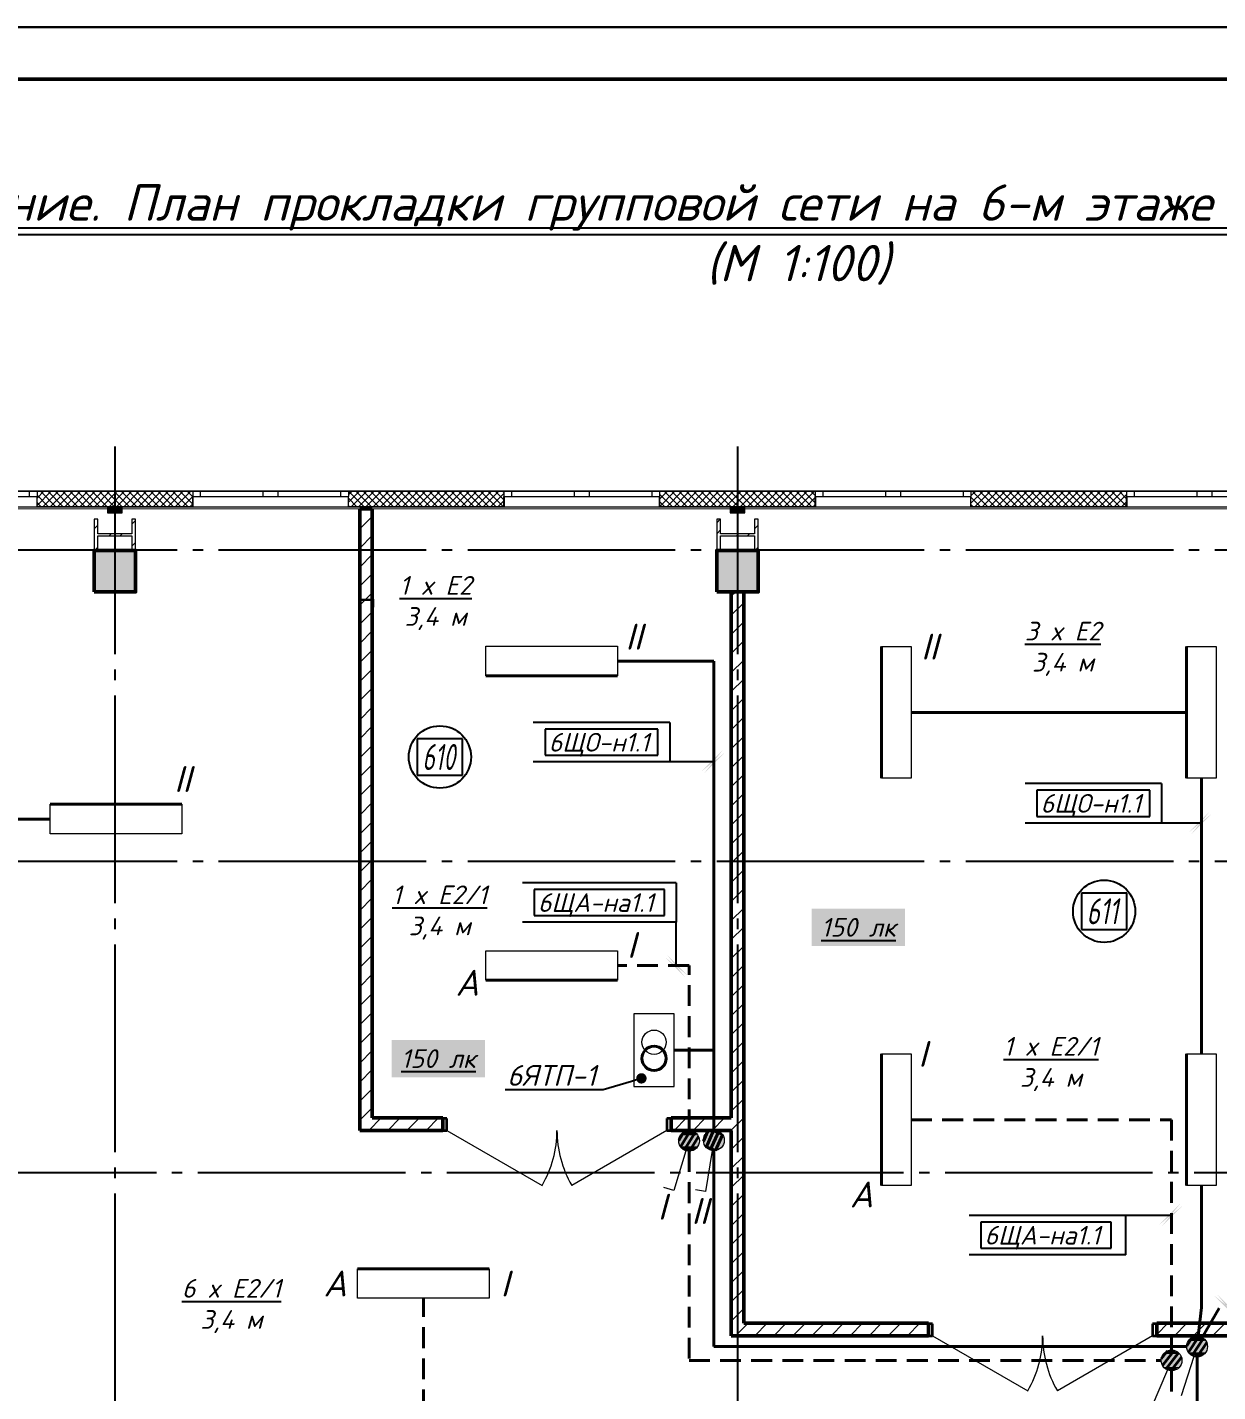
# Model space of a CAD drawing. Header units: millimetres. Extents: x 0 to 1093, y 0 to 420.
# Drawn here: x 269.7 to 384.5, y 288.5 to 420 of the extents above; entities that cross this region are included whole.
import ezdxf
from ezdxf import colors
from ezdxf.entities.mleader import LeaderData, LeaderLine
from ezdxf.math import Vec2, Vec3

# ---------------------------------------------------------------- set-up
doc = ezdxf.new("R2010")
doc.units = ezdxf.units.MM
doc.linetypes.add('JIS_02_2.0', pattern=[3, 2, -1])
doc.linetypes.add('ГОСТ 2.303 5', pattern=[24, 20, -1.5, 1, -1.5])
for name, color, linetype in [('Viewport1ForCustomObjects_0', 7, 'Continuous'), ('Viewport2ForCustomObjects_0', 7, 'Continuous'), ('Номер помещения', 7, 'Continuous'), ('Рамка', 7, 'Continuous'), ('СПКБ-0000-000-АР#006$0$Двери ArchiCAD', 7, 'Continuous'), ('СПКБ-0000-000-АР#006$0$Колонны новые', 7, 'Continuous'), ('СПКБ-0000-000-АР#006$0$Колонны существующие', 7, 'Continuous'), ('СПКБ-0000-000-АР#006$0$Окна ArchiCAD', 7, 'Continuous'), ('СПКБ-0000-000-АР#006$0$Перекрытие новые', 7, 'Continuous'), ('СПКБ-0000-000-АР#006$0$Стены', 7, 'Continuous'), ('СПКБ-0000-000-АР#006$0$Фахверк', 7, 'Continuous'), ('Строительные оси', 7, 'Continuous'), ('ЭО_АВАРИЙНОЕ ОСВЕЩЕНИЕ', 7, 'Continuous'), ('ЭО_РАБОЧЕЕ ОСВЕЩЕНИЕ', 7, 'Continuous'), ('ЭС', 7, 'Continuous')]:
    doc.layers.add(name, color=color, linetype=linetype)
for name, color, linetype, lineweight, true_color in [('СПКБ-0000-000-АР#006$0$Двери ArchiCAD_Ном._пера__23', 7, 'Continuous', 35, 0xff6600), ('СПКБ-0000-000-АР#006$0$Двери ArchiCAD_Ном._пера__3', 7, 'Continuous', 18, 0xff6600), ('СПКБ-0000-000-АР#006$0$Двери ArchiCAD_Ном._пера__58', 7, 'Continuous', 50, 0xdf0000), ('СПКБ-0000-000-АР#006$0$Колонны новые_Ном._пера__108', 7, 'Continuous', 13, 0xfd8379), ('СПКБ-0000-000-АР#006$0$Колонны существующие_Ном._пера__102', 7, 'Continuous', 13, 0xcccccc), ('СПКБ-0000-000-АР#006$0$Окна ArchiCAD_Ном._пера__68', 7, 'Continuous', 20, 0xfd4435), ('СПКБ-0000-000-АР#006$0$Перекрытие новые_Ном._пера__161', 7, 'Continuous', 13, 0xe11606), ('СПКБ-0000-000-АР#006$0$Стены_Ном._пера__58', 7, 'Continuous', 50, 0xdf0000), ('СПКБ-0000-000-АР#006$0$Стены_Ном._пера__68', 7, 'Continuous', 20, 0xfd4435), ('СПКБ-0000-000-АР#006$0$Фахверк_Ном._пера__102', 7, 'Continuous', 13, 0xcccccc)]:
    doc.layers.add(name, color=color, linetype=linetype, lineweight=lineweight, true_color=true_color)
for name, color, linetype, lineweight in [('СПКБ-0000-000-АР#006$0$Колонны новые_Ном._пера__20', 1, 'Continuous', 20), ('СПКБ-0000-000-АР#006$0$Колонны существующие_Ном._пера__141', 7, 'Continuous', 50), ('СПКБ-0000-000-АР#006$0$Линии_Ном._пера__1', 7, 'Continuous', 13), ('СПКБ-0000-000-АР#006$0$Окна ArchiCAD_Ном._пера__6', 5, 'Continuous', 9), ('СПКБ-0000-000-АР#006$0$Стены_Ном._пера__20', 1, 'Continuous', 20), ('СПКБ-0000-000-АР#006$0$Фахверк_Ном._пера__1', 7, 'Continuous', 13)]:
    doc.layers.add(name, color=color, linetype=linetype, lineweight=lineweight)
doc.styles.add('1.8', font='isocpeui.ttf', dxfattribs={"height": 1.8})
doc.styles.add('2.5', font='isocpeui.ttf')
doc.styles.add('3.5', font='isocpeui.ttf', dxfattribs={"height": 3.5})
doc.styles.add('CustomTextStyle51', font='isocpeui.ttf', dxfattribs={"width": 0.987755, "height": 1.8})
doc.styles.add('CustomTextStyle6', font='isocpeui.ttf', dxfattribs={"width": 0.663175, "height": 2.5})
doc.styles.add('CustomTextStyle60', font='isocpeui.ttf', dxfattribs={"width": 0.987755, "height": 1.8})
doc.styles.add('CustomTextStyle61', font='isocpeui.ttf', dxfattribs={"width": 0.987755, "height": 1.8})
doc.styles.add('CustomTextStyle7', font='isocpeui.ttf', dxfattribs={"width": 0.707123, "height": 2.5})
doc.styles.add('CustomTextStyle72', font='isocpeui.ttf', dxfattribs={"width": 0.987755, "height": 1.8})
pattern_1 = [(45, (0, 0), (-35.35534, 35.35534), []), (135, (0, 0), (35.35534, 35.35534), [])]
pattern_2 = [(45, (0, 0), (-91.9239, 91.9239), [])]
pattern_3 = [(45, (0, 0), (-159.099, 159.099), []), (45, (-53.03, 53.03), (-159.099, 159.099), [])]

# ---------------------------------------------------------------- blocks, each defined once
blk = doc.blocks.new('_Dot')
at = {"color": 0, "linetype": 'ByBlock', "lineweight": -2}
blk.add_line((-0.5, 0), (-1, 0), dxfattribs=at)
at = {"color": 0, "linetype": 'ByBlock', "const_width": 0.5}
blk.add_lwpolyline([(-0.25, 0, 1), (0.25, 0, 1)], format="xyb", close=True, dxfattribs=at)
blk = doc.blocks.new('*E373')
at = {"layer": 'Номер помещения', "color": 7, "linetype": 'Continuous', "true_color": 0xffffff}
for p, q in [((-26.06, 230.69), (-30.44, 230.69)), ((-30.44, 230.69), (-30.44, 227.19)), ((-26.06, 227.19), (-26.06, 230.69)), ((-30.44, 227.19), (-26.06, 227.19)), ((-30.44, 227.19), (-30.44, 227.19)), ((37.95, 215.82), (33.57, 215.82)), ((33.57, 215.82), (33.57, 212.32)), ((37.95, 212.32), (37.95, 215.82)), ((33.57, 212.32), (37.95, 212.32)), ((33.57, 212.32), (33.57, 212.32))]:
    blk.add_line(p, q, dxfattribs=at)
at = {"layer": 'Номер помещения', "color": 6, "linetype": 'Continuous'}
for centre in [(-28.25, 228.94), (35.76, 214.07)]:
    blk.add_circle(centre, 3, dxfattribs=at)
at = {"layer": 'Строительные оси', "color": 3, "linetype": 'ГОСТ 2.303 5', "lineweight": 25}
for p, q in [((-59.57, 258.86), (-59.57, -45.14)), ((0.43, 258.86), (0.43, -45.14)), ((186.43, 248.86), (-283.76, 248.86)), ((186.43, 218.86), (-283.76, 218.86)), ((280.43, 188.86), (-283.57, 188.86))]:
    blk.add_line(p, q, dxfattribs=at)
at = {"layer": 'ЭО_АВАРИЙНОЕ ОСВЕЩЕНИЕ', "color": 7, "lineweight": 0}
for p, q in [((-23.81, 210.27), (-11.12, 210.27)), ((-23.81, 207.42), (-23.81, 210.27)), ((-11.12, 210.27), (-11.12, 207.42)), ((14.31, 200.33), (17.16, 200.33)), ((17.16, 200.33), (17.16, 187.64)), ((-4.54, 190.99), (-5.7, 187.17)), ((-5.7, 187.17), (-6.66, 187.46)), ((17.16, 187.64), (14.31, 187.64)), ((-36.18, 176.77), (-36.18, 179.62)), ((-23.49, 179.62), (-23.49, 176.77)), ((-23.49, 176.77), (-36.18, 176.77)), ((41.86, 169.86), (40.29, 166.18))]:
    blk.add_line(p, q, dxfattribs=at)
at = {"layer": 'ЭО_АВАРИЙНОЕ ОСВЕЩЕНИЕ', "color": 1, "linetype": 'JIS_02_2.0', "lineweight": 40}
for p, q in [((-4.24, 208.85), (-11.12, 208.85)), ((-4.24, 192.95), (-4.24, 208.85)), ((17.16, 193.98), (42.26, 193.98)), ((42.26, 193.98), (42.26, 171.78)), ((-4.24, 190.95), (-4.24, 170.78)), ((-29.83, 147.97), (-29.83, 176.77)), ((-4.24, 170.78), (41.26, 170.78)), ((42.26, 169.78), (42.26, 147.97))]:
    blk.add_line(p, q, dxfattribs=at)
at = {"layer": 'ЭО_АВАРИЙНОЕ ОСВЕЩЕНИЕ', "color": 1, "lineweight": 40}
for p, q in [((-11.12, 207.42), (-23.81, 207.42)), ((14.31, 187.64), (14.31, 200.33)), ((-4.72, 192.83), (-5.24, 191.99)), ((-4.09, 192.94), (-5.06, 191.38)), ((-3.65, 192.75), (-4.7, 191.06)), ((-3.33, 192.36), (-4.21, 190.95)), ((-36.18, 179.62), (-23.49, 179.62)), ((41.88, 171.7), (41.27, 170.93)), ((42.51, 171.74), (41.38, 170.3)), ((42.94, 171.51), (41.71, 169.94)), ((43.21, 171.08), (42.18, 169.78))]:
    blk.add_line(p, q, dxfattribs=at)
at = {"layer": 'ЭО_АВАРИЙНОЕ ОСВЕЩЕНИЕ', "color": 7, "lineweight": 0}
for centre in [(-4.24, 191.95), (42.26, 170.78)]:
    blk.add_circle(centre, 1, dxfattribs=at)
at = {"layer": 'ЭО_АВАРИЙНОЕ ОСВЕЩЕНИЕ', "color": 1, "lineweight": 0}
for points in [[(-5.14, 192.18), (-5.22, 191.72), (-3.34, 191.72)], [(-5.09, 192.48), (-5.14, 192.18), (-3.27, 192.18)], [(-5.14, 192.18), (-3.27, 192.18), (-3.34, 191.72)], [(-4.65, 192.8), (-5.09, 192.48), (-3.49, 192.48)], [(-5.09, 192.48), (-3.49, 192.48), (-3.27, 192.18)], [(-4.47, 192.92), (-4.65, 192.8), (-3.71, 192.8)], [(-4.65, 192.8), (-3.71, 192.8), (-3.49, 192.48)], [(-5.22, 191.72), (-5, 191.42), (-3.39, 191.42)], [(-5.22, 191.72), (-3.34, 191.72), (-3.39, 191.42)], [(-5, 191.42), (-4.77, 191.1), (-3.84, 191.1)], [(-5, 191.42), (-3.39, 191.42), (-3.84, 191.1)], [(-4.77, 191.1), (-3.84, 191.1), (-4.02, 190.98)], [(41.47, 171.39), (41.33, 170.9), (43.25, 170.9)], [(41.77, 171.56), (41.47, 171.39), (42.97, 171.39)], [(41.47, 171.39), (42.97, 171.39), (43.25, 170.9)], [(42.14, 171.77), (41.77, 171.56), (42.87, 171.56)], [(41.77, 171.56), (42.87, 171.56), (42.97, 171.39)], [(41.33, 170.9), (41.26, 170.66), (43.18, 170.66)], [(41.26, 170.66), (41.54, 170.16), (43.04, 170.16)], [(41.26, 170.66), (43.18, 170.66), (43.04, 170.16)], [(41.33, 170.9), (43.25, 170.9), (43.18, 170.66)], [(41.54, 170.16), (41.64, 169.99), (42.74, 169.99)], [(41.54, 170.16), (43.04, 170.16), (42.74, 169.99)], [(41.64, 169.99), (42.74, 169.99), (42.38, 169.78)]]:
    blk.add_solid(points, dxfattribs=at)
at = {"layer": 'ЭО_РАБОЧЕЕ ОСВЕЩЕНИЕ', "color": 7, "lineweight": 0}
for p, q in [((-23.81, 239.61), (-11.12, 239.61)), ((-23.81, 236.76), (-23.81, 239.61)), ((-11.12, 239.61), (-11.12, 236.76)), ((14.31, 239.58), (17.16, 239.58)), ((17.16, 239.58), (17.16, 226.89)), ((43.71, 239.58), (46.56, 239.58)), ((46.56, 239.58), (46.56, 226.89)), ((17.16, 226.89), (14.31, 226.89)), ((46.56, 226.89), (43.71, 226.89)), ((-65.8, 221.53), (-65.8, 224.38)), ((-53.11, 224.38), (-53.11, 221.53)), ((-53.11, 221.53), (-65.8, 221.53)), ((-5.67, 204.17), (-9.56, 204.17)), ((-9.56, 204.17), (-9.56, 197.17)), ((-5.67, 197.17), (-5.67, 204.17)), ((43.71, 200.33), (46.56, 200.33)), ((46.56, 200.33), (46.56, 187.64)), ((-9.56, 197.17), (-5.67, 197.17)), ((-2.01, 191), (-2.64, 187.05)), ((-2.64, 187.05), (-3.63, 187.21)), ((46.56, 187.64), (43.71, 187.64)), ((44.41, 171.17), (43.17, 167.36))]:
    blk.add_line(p, q, dxfattribs=at)
at = {"layer": 'ЭО_РАБОЧЕЕ ОСВЕЩЕНИЕ', "color": 5, "lineweight": 40}
for p, q in [((14.31, 226.89), (14.31, 239.58)), ((43.71, 226.89), (43.71, 239.58)), ((-1.85, 238.19), (-11.12, 238.19)), ((-1.85, 200.67), (-1.85, 238.19)), ((-11.12, 236.76), (-23.81, 236.76)), ((43.71, 233.23), (17.16, 233.23)), ((45.13, 200.33), (45.13, 226.89)), ((-65.8, 224.38), (-53.11, 224.38)), ((-65.8, 222.95), (-100.14, 222.95)), ((-5.67, 200.67), (-1.85, 200.67)), ((-1.85, 192.99), (-1.85, 200.67)), ((43.71, 187.64), (43.71, 200.33)), ((-2.45, 192.8), (-2.85, 191.9)), ((-1.84, 192.99), (-2.59, 191.31)), ((-1.37, 192.87), (-2.19, 191.05)), ((-1.01, 192.52), (-1.68, 191.01)), ((-1.85, 190.99), (-1.85, 172.12)), ((45.13, 175.88), (45.13, 187.64)), ((44.83, 173.11), (45.13, 175.88)), ((46.85, 175.81), (45.22, 172.98)), ((44.26, 173.01), (43.73, 172.18)), ((44.9, 173.1), (43.89, 171.56)), ((45.34, 172.91), (44.25, 171.24)), ((45.65, 172.51), (44.74, 171.12)), ((-1.85, 172.12), (43.72, 172.12)), ((44.72, 171.12), (44.72, 151.81))]:
    blk.add_line(p, q, dxfattribs=at)
at = {"layer": 'ЭО_РАБОЧЕЕ ОСВЕЩЕНИЕ', "color": 7, "lineweight": 0}
for centre, radius in [((-7.61, 201.45), 1.17), ((-1.85, 191.99), 1), ((44.72, 172.12), 1)]:
    blk.add_circle(centre, radius, dxfattribs=at)
at = {"layer": 'ЭО_РАБОЧЕЕ ОСВЕЩЕНИЕ', "color": 5, "lineweight": 40}
blk.add_circle((-7.61, 199.89), 1.17, dxfattribs=at)
at = {"layer": 'ЭО_РАБОЧЕЕ ОСВЕЩЕНИЕ', "color": 5, "lineweight": 0}
for points in [[(-2.77, 192.35), (-2.79, 191.63), (-0.94, 191.63)], [(-2.23, 192.91), (-2.77, 192.4), (-0.97, 192.4)], [(-2.77, 192.4), (-2.77, 192.35), (-0.92, 192.35)], [(-2.77, 192.4), (-0.97, 192.4), (-0.92, 192.35)], [(-2.77, 192.35), (-0.92, 192.35), (-0.94, 191.63)], [(-2.21, 192.93), (-2.23, 192.91), (-1.45, 192.91)], [(-2.23, 192.91), (-1.45, 192.91), (-0.97, 192.4)], [(-2.79, 191.63), (-2.74, 191.58), (-0.94, 191.58)], [(-2.79, 191.63), (-0.94, 191.63), (-0.94, 191.58)], [(-2.74, 191.58), (-2.26, 191.08), (-1.47, 191.08)], [(-2.74, 191.58), (-0.94, 191.58), (-1.47, 191.08)], [(-2.26, 191.08), (-1.47, 191.08), (-1.5, 191.06)], [(43.82, 172.33), (43.75, 171.91), (45.63, 171.91)], [(43.89, 172.66), (43.82, 172.33), (45.7, 172.33)], [(43.82, 172.33), (45.7, 172.33), (45.63, 171.91)], [(44.31, 172.96), (43.89, 172.66), (45.47, 172.66)], [(43.89, 172.66), (45.47, 172.66), (45.7, 172.33)], [(44.52, 173.1), (44.31, 172.96), (45.27, 172.96)], [(44.31, 172.96), (45.27, 172.96), (45.47, 172.66)], [(43.75, 171.91), (43.98, 171.57), (45.56, 171.57)], [(43.75, 171.91), (45.63, 171.91), (45.56, 171.57)], [(43.98, 171.57), (44.18, 171.28), (45.14, 171.28)], [(43.98, 171.57), (45.56, 171.57), (45.14, 171.28)], [(44.18, 171.28), (45.14, 171.28), (44.93, 171.14)]]:
    blk.add_solid(points, dxfattribs=at)
at = {"layer": 'Номер помещения', "linetype": 'Continuous'}
for s, style, width, p in [('610', 'CustomTextStyle6', 0.663175, (-29.94, 227.69)), ('611', 'CustomTextStyle7', 0.707123, (34.07, 212.82))]:
    blk.add_text(s, height=2.5, dxfattribs=dict(at, style=style, width=width)).set_placement(p)
blk = doc.blocks.new('СПКБ-0000-000-АР#006$0$Перекрытие_1', base_point=(-24407, 20247))
at = {"layer": 'СПКБ-0000-000-АР#006$0$Перекрытие новые_Ном._пера__161', "color": 12, "linetype": 'Continuous', "lineweight": 13, "true_color": 0xe11606, "flags": 128}
blk.add_lwpolyline([(-17959, 25286), (17853, 25289), (17853, 19188), (22462, 19188), (22462, 18544), (22462, 17594), (22462, 15678), (25023, 15678), (25023, 12761), (19944, 12761), (19944, 10011), (25023, 10011), (25023, 7089), (22462, 7089), (22462, 5174), (22462, 4224), (22462, 3577), (17853, 3577), (17853, -2527), (5824, -2528), (-24407, -2530)], dxfattribs=at)
blk = doc.blocks.new('СПКБ-0000-000-АР#006$0$Двустворчатое Окно 19')
at = {"layer": 'СПКБ-0000-000-АР#006$0$Окна ArchiCAD_Ном._пера__6', "color": 5, "linetype": 'Continuous', "lineweight": 9}
for p, q in [((-750, 0), (-675, 0)), ((-747, 100), (747, 100)), ((-675, 0), (-675, -50)), ((-675, 0), (-75, 0)), ((-75, -50), (-75, 0)), ((-75, 0), (0, 0)), ((0, 0), (75, 0)), ((75, 0), (75, -50)), ((75, 0), (675, 0)), ((675, -50), (675, 0)), ((675, 0), (750, 0)), ((-750, -50), (750, -50)), ((-675, -50), (-750, -50)), ((-75, -50), (-675, -50)), ((0, -50), (-75, -50)), ((75, -50), (0, -50)), ((675, -50), (75, -50)), ((750, -50), (675, -50))]:
    blk.add_line(p, q, dxfattribs=at)
at = {"layer": 'СПКБ-0000-000-АР#006$0$Окна ArchiCAD_Ном._пера__68', "color": 20, "linetype": 'Continuous', "lineweight": 20, "true_color": 0xfd4435}
for p, q in [((-750, -47), (-750, 0)), ((750, -47), (750, 0)), ((-750, -50), (-750, -47)), ((750, -50), (750, -47))]:
    blk.add_line(p, q, dxfattribs=at)
blk = doc.blocks.new('СПКБ-0000-000-АР#006$0$Стена_1', base_point=(17893, 25306))
at = {"layer": 'СПКБ-0000-000-АР#006$0$Стены_Ном._пера__68', "linetype": 'Continuous', "lineweight": 20, "true_color": 0xfd4435}
for points in [[(-6710, 25306), (-6707, 25306), (-6707, 25309), (-6707, 25406), (-6710, 25406)], [(-5207, 25456), (-6707, 25456), (-6707, 25453), (-5207, 25453)], [(-5207, 25306), (-5204, 25306), (-5204, 25406), (-5207, 25406), (-5207, 25309)], [(-3710, 25306), (-3707, 25306), (-3707, 25309), (-3707, 25406), (-3710, 25406)], [(-2207, 25456), (-3707, 25456), (-3707, 25453), (-2207, 25453)], [(-2207, 25306), (-2204, 25306), (-2204, 25406), (-2207, 25406), (-2207, 25309)], [(-710, 25306), (-707, 25306), (-707, 25309), (-707, 25406), (-710, 25406)], [(793, 25456), (-707, 25456), (-707, 25453), (793, 25453)], [(793, 25306), (796, 25306), (796, 25406), (793, 25406), (793, 25309)], [(2290, 25306), (2293, 25306), (2293, 25309), (2293, 25406), (2290, 25406)], [(3793, 25456), (2293, 25456), (2293, 25453), (3793, 25453)], [(3793, 25306), (3796, 25306), (3796, 25406), (3793, 25406), (3793, 25309)], [(-6707, 25309), (-6707, 25306), (-5207, 25306), (-5207, 25309)], [(-3707, 25309), (-3707, 25306), (-2207, 25306), (-2207, 25309)], [(-707, 25309), (-707, 25306), (793, 25306), (793, 25309)], [(2293, 25309), (2293, 25306), (3793, 25306), (3793, 25309)]]:
    blk.add_hatch(color=20, dxfattribs=at).paths.add_polyline_path(points)
h = blk.add_hatch(dxfattribs=at)
h.set_pattern_fill('СЕТКА_5X5_ДИАГОНАЛЬНАЯ', color=20, style=0, pattern_type=2)
h.set_pattern_definition(pattern_1)
h.paths.add_polyline_path([(-6707, 25309), (-5207, 25309), (-5207, 25406), (-5207, 25453), (-6707, 25453), (-6707, 25406)])
h = blk.add_hatch(dxfattribs=at)
h.set_pattern_fill('СЕТКА_5X5_ДИАГОНАЛЬНАЯ', color=20, style=0, pattern_type=2)
h.set_pattern_definition(pattern_1)
h.paths.add_polyline_path([(-3707, 25309), (-2207, 25309), (-2207, 25406), (-2207, 25453), (-3707, 25453), (-3707, 25406)])
h = blk.add_hatch(dxfattribs=at)
h.set_pattern_fill('СЕТКА_5X5_ДИАГОНАЛЬНАЯ', color=20, style=0, pattern_type=2)
h.set_pattern_definition(pattern_1)
h.paths.add_polyline_path([(-707, 25309), (793, 25309), (793, 25406), (793, 25453), (-707, 25453), (-707, 25406)])
h = blk.add_hatch(dxfattribs=at)
h.set_pattern_fill('СЕТКА_5X5_ДИАГОНАЛЬНАЯ', color=20, style=0, pattern_type=2)
h.set_pattern_definition(pattern_1)
h.paths.add_polyline_path([(2293, 25309), (3793, 25309), (3793, 25406), (3793, 25453), (2293, 25453), (2293, 25406)])
at = {"layer": 'СПКБ-0000-000-АР#006$0$Стены_Ном._пера__68', "color": 20, "linetype": 'Continuous', "lineweight": 20, "true_color": 0xfd4435}
for p, q in [((-6710, 25406), (-6710, 25306)), ((-6707, 25406), (-6710, 25406)), ((-6707, 25456), (-6707, 25453)), ((-5207, 25453), (-6707, 25453)), ((-6707, 25453), (-6707, 25406)), ((-6707, 25309), (-6707, 25406)), ((-5207, 25456), (-5207, 25453)), ((-5207, 25453), (-5207, 25406)), ((-5207, 25406), (-5204, 25406)), ((-5207, 25309), (-5207, 25406)), ((-5204, 25406), (-5204, 25306)), ((-3710, 25406), (-3710, 25306)), ((-3707, 25406), (-3710, 25406)), ((-3707, 25456), (-3707, 25453)), ((-2207, 25453), (-3707, 25453)), ((-3707, 25453), (-3707, 25406)), ((-3707, 25309), (-3707, 25406)), ((-2207, 25456), (-2207, 25453)), ((-2207, 25453), (-2207, 25406)), ((-2207, 25406), (-2204, 25406)), ((-2207, 25309), (-2207, 25406)), ((-2204, 25406), (-2204, 25306)), ((-710, 25406), (-710, 25306)), ((-707, 25406), (-710, 25406)), ((-707, 25456), (-707, 25453)), ((793, 25453), (-707, 25453)), ((-707, 25453), (-707, 25406)), ((-707, 25309), (-707, 25406)), ((793, 25456), (793, 25453)), ((793, 25453), (793, 25406)), ((793, 25406), (796, 25406)), ((793, 25309), (793, 25406)), ((796, 25406), (796, 25306)), ((2290, 25406), (2290, 25306)), ((2293, 25406), (2290, 25406)), ((2293, 25456), (2293, 25453)), ((3793, 25453), (2293, 25453)), ((2293, 25453), (2293, 25406)), ((2293, 25309), (2293, 25406)), ((3793, 25456), (3793, 25453)), ((3793, 25453), (3793, 25406)), ((3793, 25406), (3796, 25406)), ((3793, 25309), (3793, 25406)), ((3796, 25406), (3796, 25306)), ((-6707, 25306), (-6710, 25306)), ((-6707, 25309), (-5207, 25309)), ((-5207, 25306), (-5204, 25306)), ((-3707, 25306), (-3710, 25306)), ((-3707, 25309), (-2207, 25309)), ((-2207, 25306), (-2204, 25306)), ((-707, 25306), (-710, 25306)), ((-707, 25309), (793, 25309)), ((793, 25306), (796, 25306)), ((2293, 25306), (2290, 25306)), ((2293, 25309), (3793, 25309)), ((3793, 25306), (3796, 25306))]:
    blk.add_line(p, q, dxfattribs=at)
at = {"layer": 'СПКБ-0000-000-АР#006$0$Стены_Ном._пера__68', "color": 20, "linetype": 'Continuous', "lineweight": 20, "true_color": 0xfd4435, "flags": 128}
for points in [[(-5207, 25456), (-6707, 25456)], [(-2207, 25456), (-3707, 25456)], [(793, 25456), (-707, 25456)], [(3793, 25456), (2293, 25456)], [(-6707, 25306), (-5207, 25306)], [(-3707, 25306), (-2207, 25306)], [(-707, 25306), (793, 25306)], [(2293, 25306), (3793, 25306)]]:
    blk.add_lwpolyline(points, dxfattribs=at)
at = {"layer": 'СПКБ-0000-000-АР#006$0$Окна ArchiCAD', "color": 5, "linetype": 'Continuous', "lineweight": 9, "xscale": -1, "zscale": 1000, "rotation": 180}
for p in [(-7457, 25406), (-4457, 25406), (-1457, 25406), (1543, 25406), (4543, 25406)]:
    blk.add_blockref('СПКБ-0000-000-АР#006$0$Двустворчатое Окно 19', p, dxfattribs=at)
blk = doc.blocks.new('СПКБ-0000-000-АР#006$0$Стена_28', base_point=(43, 24486))
at = {"layer": 'СПКБ-0000-000-АР#006$0$Стены_Ном._пера__20', "linetype": 'Continuous', "lineweight": 20}
h = blk.add_hatch(dxfattribs=at)
h.set_pattern_fill('КИРПИЧ_ОБЫКНОВЕННЫЙ', color=1, style=0, pattern_type=2)
h.set_pattern_definition(pattern_2)
h.paths.add_polyline_path([(-17, 17316), (103, 17436), (103, 24486), (-17, 24486)])
at = {"layer": 'СПКБ-0000-000-АР#006$0$Стены_Ном._пера__58', "color": 12, "linetype": 'Continuous', "lineweight": 50, "true_color": 0xdf0000, "flags": 128}
for points in [[(-17, 24486), (-17, 19415)], [(103, 17436), (103, 24486)], [(-17, 19295), (-17, 17316)]]:
    blk.add_lwpolyline(points, dxfattribs=at)
blk = doc.blocks.new('СПКБ-0000-000-АР#006$0$Двупольная Дверь 19_4')
at = {"layer": 'СПКБ-0000-000-АР#006$0$Двери ArchiCAD_Ном._пера__23', "color": 30, "linetype": 'Continuous', "lineweight": 35, "true_color": 0xff6600}
for p, q in [((-1060, 0), (-1100, 0)), ((-1100, 0), (-1100, -115)), ((-1060, -115), (-1060, 0)), ((1100, 0), (1060, 0)), ((1060, 0), (1060, -115)), ((1100, -115), (1100, 0)), ((-1100, -115), (-1060, -115)), ((1060, -115), (1100, -115))]:
    blk.add_line(p, q, dxfattribs=at)
at = {"layer": 'СПКБ-0000-000-АР#006$0$Двери ArchiCAD_Ном._пера__3', "color": 30, "linetype": 'Continuous', "lineweight": 18, "true_color": 0xff6600}
for p, q in [((-1060, 0), (-142, 530)), ((1060, 0), (142, 530))]:
    blk.add_line(p, q, dxfattribs=at)
for centre, start, end in [((-1060, 0), 0, 30), ((1060, 0), 150, 180)]:
    blk.add_arc(centre, 1060, start, end, dxfattribs=at)
at = {"layer": 'СПКБ-0000-000-АР#006$0$Двери ArchiCAD_Ном._пера__58', "color": 12, "linetype": 'Continuous', "lineweight": 50, "true_color": 0xdf0000}
for p, q in [((-1100, 0), (-1137, 0)), ((-1100, 0), (-1100, -115)), ((1100, 0), (1100, -115)), ((1100, 0), (1137, 0)), ((-1100, -120), (-1137, -120)), ((-1100, -115), (-1100, -120)), ((1100, -115), (1100, -120)), ((1100, -120), (1137, -120))]:
    blk.add_line(p, q, dxfattribs=at)
blk = doc.blocks.new('СПКБ-0000-000-АР#006$0$Стена_29', base_point=(43, 17376))
at = {"layer": 'СПКБ-0000-000-АР#006$0$Стены_Ном._пера__20', "linetype": 'Continuous', "lineweight": 20}
h = blk.add_hatch(dxfattribs=at)
h.set_pattern_fill('КИРПИЧ_ОБЫКНОВЕННЫЙ', color=1, style=0, pattern_type=2)
h.set_pattern_definition(pattern_2)
h.paths.add_polyline_path([(-17, 17316), (1883, 17316), (1883, 17431), (1883, 17436), (103, 17436)])
h = blk.add_hatch(dxfattribs=at)
h.set_pattern_fill('КИРПИЧ_ОБЫКНОВЕННЫЙ', color=1, style=0, pattern_type=2)
h.set_pattern_definition(pattern_2)
h.paths.add_polyline_path([(5983, 17436), (4083, 17436), (4083, 17431), (4083, 17316), (5983, 17316)])
at = {"layer": 'СПКБ-0000-000-АР#006$0$Стены_Ном._пера__58', "color": 12, "linetype": 'Continuous', "lineweight": 50, "true_color": 0xdf0000}
for p, q in [((1883, 17436), (1846, 17436)), ((1883, 17431), (1883, 17436)), ((1883, 17316), (1883, 17431)), ((4083, 17436), (4120, 17436)), ((4083, 17431), (4083, 17436)), ((4083, 17316), (4083, 17431)), ((1883, 17316), (1846, 17316)), ((4083, 17316), (4120, 17316))]:
    blk.add_line(p, q, dxfattribs=at)
at = {"layer": 'СПКБ-0000-000-АР#006$0$Стены_Ном._пера__58', "color": 12, "linetype": 'Continuous', "lineweight": 50, "true_color": 0xdf0000, "flags": 128}
for points in [[(1883, 17436), (103, 17436)], [(5983, 17436), (4083, 17436)], [(-17, 17316), (1883, 17316)], [(4083, 17316), (5983, 17316)]]:
    blk.add_lwpolyline(points, dxfattribs=at)
at = {"layer": 'СПКБ-0000-000-АР#006$0$Двери ArchiCAD', "color": 21, "linetype": 'Continuous', "lineweight": 18, "true_color": 0xff9955, "zscale": 1000, "rotation": 180}
blk.add_blockref('СПКБ-0000-000-АР#006$0$Двупольная Дверь 19_4', (2983, 17316), dxfattribs=at)
blk = doc.blocks.new('СПКБ-0000-000-АР#006$0$Стена_31', base_point=(-3477, 25286))
at = {"layer": 'СПКБ-0000-000-АР#006$0$Стены_Ном._пера__20', "linetype": 'Continuous', "lineweight": 20}
h = blk.add_hatch(dxfattribs=at)
h.set_pattern_fill('КИРПИЧ_ОБЫКНОВЕННЫЙ', color=1, style=0, pattern_type=2)
h.set_pattern_definition(pattern_2)
h.paths.add_polyline_path([(-3597, 25286), (-3597, 19295), (-3477, 19415), (-3477, 25286)])
at = {"layer": 'СПКБ-0000-000-АР#006$0$Стены_Ном._пера__58', "color": 12, "linetype": 'Continuous', "lineweight": 50, "true_color": 0xdf0000, "flags": 128}
for points in [[(-3597, 25286), (-3597, 19295)], [(-3477, 25286), (-3597, 25286)], [(-3477, 19415), (-3477, 25286)]]:
    blk.add_lwpolyline(points, dxfattribs=at)
blk = doc.blocks.new('СПКБ-0000-000-АР#006$0$Стена_32', base_point=(-3477, 19295))
at = {"layer": 'СПКБ-0000-000-АР#006$0$Стены_Ном._пера__20', "linetype": 'Continuous', "lineweight": 20}
h = blk.add_hatch(dxfattribs=at)
h.set_pattern_fill('КИРПИЧ_ОБЫКНОВЕННЫЙ', color=1, style=0, pattern_type=2)
h.set_pattern_definition(pattern_2)
h.paths.add_polyline_path([(-3597, 19295), (-2797, 19295), (-2797, 19410), (-2797, 19415), (-3477, 19415)])
h = blk.add_hatch(dxfattribs=at)
h.set_pattern_fill('КИРПИЧ_ОБЫКНОВЕННЫЙ', color=1, style=0, pattern_type=2)
h.set_pattern_definition(pattern_2)
h.paths.add_polyline_path([(-17, 19415), (-597, 19415), (-597, 19410), (-597, 19295), (-17, 19295)])
at = {"layer": 'СПКБ-0000-000-АР#006$0$Стены_Ном._пера__58', "color": 12, "linetype": 'Continuous', "lineweight": 50, "true_color": 0xdf0000}
for p, q in [((-2797, 19415), (-2834, 19415)), ((-2797, 19410), (-2797, 19415)), ((-2797, 19295), (-2797, 19410)), ((-597, 19415), (-560, 19415)), ((-597, 19410), (-597, 19415)), ((-597, 19295), (-597, 19410)), ((-2797, 19295), (-2834, 19295)), ((-597, 19295), (-560, 19295))]:
    blk.add_line(p, q, dxfattribs=at)
at = {"layer": 'СПКБ-0000-000-АР#006$0$Стены_Ном._пера__58', "color": 12, "linetype": 'Continuous', "lineweight": 50, "true_color": 0xdf0000, "flags": 128}
for points in [[(-2797, 19415), (-3477, 19415)], [(-17, 19415), (-597, 19415)], [(-3597, 19295), (-2797, 19295)], [(-597, 19295), (-17, 19295)]]:
    blk.add_lwpolyline(points, dxfattribs=at)
at = {"layer": 'СПКБ-0000-000-АР#006$0$Двери ArchiCAD', "color": 21, "linetype": 'Continuous', "lineweight": 18, "true_color": 0xff9955, "zscale": 1000, "rotation": 180}
blk.add_blockref('СПКБ-0000-000-АР#006$0$Двупольная Дверь 19_4', (-1697, 19295), dxfattribs=at)
blk = doc.blocks.new('СПКБ-0000-000-АР#006$0$Колонна_15', base_point=(-5957, 24686))
at = {"layer": 'СПКБ-0000-000-АР#006$0$Колонны существующие_Ном._пера__102', "linetype": 'Continuous', "lineweight": 13, "true_color": 0xcccccc}
blk.add_hatch(color=254, dxfattribs=at).paths.add_polyline_path([(-6157, 24486), (-5757, 24486), (-5757, 24886), (-6157, 24886)])
at = {"layer": 'СПКБ-0000-000-АР#006$0$Колонны существующие_Ном._пера__141', "color": 7, "linetype": 'Continuous', "lineweight": 50, "flags": 128}
blk.add_lwpolyline([(-6157, 24486), (-5757, 24486), (-5757, 24886), (-6157, 24886)], close=True, dxfattribs=at)
blk = doc.blocks.new('СПКБ-0000-000-АР#006$0$Колонна_16', base_point=(43, 24686))
at = {"layer": 'СПКБ-0000-000-АР#006$0$Колонны существующие_Ном._пера__102', "linetype": 'Continuous', "lineweight": 13, "true_color": 0xcccccc}
blk.add_hatch(color=254, dxfattribs=at).paths.add_polyline_path([(-157, 24486), (243, 24486), (243, 24886), (-157, 24886)])
at = {"layer": 'СПКБ-0000-000-АР#006$0$Колонны существующие_Ном._пера__141', "color": 7, "linetype": 'Continuous', "lineweight": 50, "flags": 128}
blk.add_lwpolyline([(-157, 24486), (243, 24486), (243, 24886), (-157, 24886)], close=True, dxfattribs=at)
blk = doc.blocks.new('СПКБ-0000-000-АР#006$0$Колонна_39', base_point=(-5957, 25036))
at = {"layer": 'СПКБ-0000-000-АР#006$0$Колонны новые_Ном._пера__108', "linetype": 'Continuous', "lineweight": 13, "true_color": 0xfd8379}
h = blk.add_hatch(dxfattribs=at)
h.set_pattern_fill('СТАЛЬ', color=11, style=0, pattern_type=2)
h.set_pattern_definition(pattern_3)
h.paths.add_polyline_path([(-5757, 25186), (-5793, 25186), (-5793, 25045), (-6120, 25045), (-6120, 25186), (-6157, 25186), (-6157, 24886), (-6120, 24886), (-6120, 25027), (-5793, 25027), (-5793, 24886), (-5757, 24886)])
at = {"layer": 'СПКБ-0000-000-АР#006$0$Колонны новые_Ном._пера__20', "color": 1, "linetype": 'Continuous', "lineweight": 20}
for p, q in [((-6120, 25186), (-6157, 25186)), ((-6157, 25186), (-6157, 24886)), ((-6120, 25045), (-6120, 25186)), ((-5757, 25186), (-5793, 25186)), ((-5793, 25186), (-5793, 25045)), ((-5757, 24886), (-5757, 25186)), ((-5793, 25045), (-6120, 25045)), ((-6120, 24886), (-6120, 25027)), ((-6120, 25027), (-5793, 25027)), ((-5793, 25027), (-5793, 24886)), ((-6157, 24886), (-6120, 24886)), ((-5793, 24886), (-5757, 24886))]:
    blk.add_line(p, q, dxfattribs=at)
blk = doc.blocks.new('СПКБ-0000-000-АР#006$0$Колонна_40', base_point=(43, 25036))
at = {"layer": 'СПКБ-0000-000-АР#006$0$Колонны новые_Ном._пера__108', "linetype": 'Continuous', "lineweight": 13, "true_color": 0xfd8379}
h = blk.add_hatch(dxfattribs=at)
h.set_pattern_fill('СТАЛЬ', color=11, style=0, pattern_type=2)
h.set_pattern_definition(pattern_3)
h.paths.add_polyline_path([(243, 25186), (207, 25186), (207, 25045), (-120, 25045), (-120, 25186), (-157, 25186), (-157, 24886), (-120, 24886), (-120, 25027), (207, 25027), (207, 24886), (243, 24886)])
at = {"layer": 'СПКБ-0000-000-АР#006$0$Колонны новые_Ном._пера__20', "color": 1, "linetype": 'Continuous', "lineweight": 20}
for p, q in [((-120, 25186), (-157, 25186)), ((-157, 25186), (-157, 24886)), ((-120, 25045), (-120, 25186)), ((243, 25186), (207, 25186)), ((207, 25186), (207, 25045)), ((243, 24886), (243, 25186)), ((207, 25045), (-120, 25045)), ((-120, 24886), (-120, 25027)), ((-120, 25027), (207, 25027)), ((207, 25027), (207, 24886)), ((-157, 24886), (-120, 24886)), ((207, 24886), (243, 24886))]:
    blk.add_line(p, q, dxfattribs=at)
blk = doc.blocks.new('СПКБ-0000-000-АР#006$0$Колонна_91', base_point=(43, 25276))
at = {"layer": 'СПКБ-0000-000-АР#006$0$Фахверк_Ном._пера__102', "linetype": 'Continuous', "lineweight": 13, "true_color": 0xcccccc}
blk.add_hatch(color=254, dxfattribs=at).paths.add_polyline_path([(113, 25306), (-27, 25306), (-27, 25246), (113, 25246)])
at = {"layer": 'СПКБ-0000-000-АР#006$0$Фахверк_Ном._пера__1', "color": 7, "linetype": 'Continuous', "lineweight": 13, "flags": 128}
blk.add_lwpolyline([(113, 25306), (-27, 25306), (-27, 25246), (113, 25246)], close=True, dxfattribs=at)
blk = doc.blocks.new('СПКБ-0000-000-АР#006$0$Колонна_92', base_point=(-5957, 25276))
at = {"layer": 'СПКБ-0000-000-АР#006$0$Фахверк_Ном._пера__102', "linetype": 'Continuous', "lineweight": 13, "true_color": 0xcccccc}
blk.add_hatch(color=254, dxfattribs=at).paths.add_polyline_path([(-5887, 25306), (-6027, 25306), (-6027, 25246), (-5887, 25246)])
at = {"layer": 'СПКБ-0000-000-АР#006$0$Фахверк_Ном._пера__1', "color": 7, "linetype": 'Continuous', "lineweight": 13, "flags": 128}
blk.add_lwpolyline([(-5887, 25306), (-6027, 25306), (-6027, 25246), (-5887, 25246)], close=True, dxfattribs=at)
blk = doc.blocks.new('*E372')
at = {"layer": 'СПКБ-0000-000-АР#006$0$Линии_Ном._пера__1', "color": 7, "linetype": 'Continuous', "lineweight": 13}
for p, q in [((209.563, 270.231), (209.563, 270.981)), ((209.563, 270.981), (209.663, 270.981)), ((209.663, 270.981), (210.833, 270.981)), ((210.833, 270.981), (210.933, 270.981)), ((210.933, 270.981), (210.933, 270.231)), ((209.663, 270.231), (209.563, 270.231)), ((209.663, 270.881), (209.663, 270.231)), ((210.833, 270.881), (209.663, 270.881)), ((210.833, 270.231), (210.833, 270.881)), ((210.933, 270.231), (210.833, 270.231))]:
    blk.add_line(p, q, dxfattribs=at)
at = {"layer": 'СПКБ-0000-000-АР#006$0$Колонны новые', "color": 1, "lineweight": 20, "xscale": 0.01, "yscale": 0.01, "zscale": 0.01}
for name, p in [('СПКБ-0000-000-АР#006$0$Колонна_39', (185.999, 277.201)), ('СПКБ-0000-000-АР#006$0$Колонна_40', (245.999, 277.201))]:
    blk.add_blockref(name, p, dxfattribs=at)
at = {"layer": 'СПКБ-0000-000-АР#006$0$Колонны существующие', "color": 7, "lineweight": 50, "xscale": 0.01, "yscale": 0.01, "zscale": 0.01}
for name, p in [('СПКБ-0000-000-АР#006$0$Колонна_15', (185.999, 273.701)), ('СПКБ-0000-000-АР#006$0$Колонна_16', (245.999, 273.701))]:
    blk.add_blockref(name, p, dxfattribs=at)
at = {"layer": 'СПКБ-0000-000-АР#006$0$Перекрытие новые', "color": 12, "linetype": 'Continuous', "lineweight": 13, "true_color": 0xe11606, "xscale": 0.01, "yscale": 0.01, "zscale": 0.01}
blk.add_blockref('СПКБ-0000-000-АР#006$0$Перекрытие_1', (1.5, 229.311), dxfattribs=at)
at = {"layer": 'СПКБ-0000-000-АР#006$0$Стены', "color": 20, "lineweight": 20, "true_color": 0xfd4435, "xscale": 0.01, "yscale": 0.01, "zscale": 0.01}
blk.add_blockref('СПКБ-0000-000-АР#006$0$Стена_1', (424.494, 279.905), dxfattribs=at)
at = {"layer": 'СПКБ-0000-000-АР#006$0$Стены', "color": 12, "lineweight": 50, "true_color": 0xdf0000, "xscale": 0.01, "yscale": 0.01, "zscale": 0.01}
for name, p in [('СПКБ-0000-000-АР#006$0$Стена_31', (210.799, 279.705)), ('СПКБ-0000-000-АР#006$0$Стена_28', (245.999, 271.701)), ('СПКБ-0000-000-АР#006$0$Стена_32', (210.799, 219.798)), ('СПКБ-0000-000-АР#006$0$Стена_29', (245.999, 200.599))]:
    blk.add_blockref(name, p, dxfattribs=at)
at = {"layer": 'СПКБ-0000-000-АР#006$0$Фахверк', "color": 7, "lineweight": 13, "xscale": 0.01, "yscale": 0.01, "zscale": 0.01}
for name, p in [('СПКБ-0000-000-АР#006$0$Колонна_92', (185.999, 279.601)), ('СПКБ-0000-000-АР#006$0$Колонна_91', (245.999, 279.601))]:
    blk.add_blockref(name, p, dxfattribs=at)
blk = doc.blocks.new('CustomObjectsInViewport1_0')
at = {"layer": 'Рамка', "lineweight": 30}
blk.add_line((0, 420), (891, 420), dxfattribs=at)
at = {"layer": 'ЭС'}
for p, q in [((331.65, 352.99), (318.5, 352.99)), ((331.65, 352.99), (331.65, 349.19)), ((331.65, 349.19), (318.5, 349.19)), ((335.85, 349.19), (331.65, 349.19)), ((379.05, 347.1), (365.9, 347.1)), ((379.05, 347.1), (379.05, 343.3)), ((379.05, 343.3), (365.9, 343.3)), ((382.78, 343.3), (379.05, 343.3)), ((332.28, 337.54), (317.46, 337.54)), ((332.28, 337.54), (332.28, 333.74)), ((332.28, 333.74), (317.46, 333.74)), ((332.28, 329.49), (332.28, 333.74)), ((375.61, 305.48), (360.5, 305.48)), ((379.92, 305.47), (375.61, 305.48)), ((375.61, 301.68), (375.61, 305.48)), ((375.61, 301.68), (360.5, 301.68))]:
    blk.add_line(p, q, dxfattribs=at)
at = {"layer": 'ЭС', "color": 7, "true_color": 0xffffff}
for p, q in [((330.51, 352.35), (319.64, 352.35)), ((319.64, 352.35), (319.64, 349.83)), ((330.51, 349.83), (330.51, 352.35)), ((319.64, 349.83), (330.51, 349.83)), ((319.64, 349.83), (319.64, 349.83)), ((377.91, 346.46), (367.04, 346.46)), ((367.04, 346.46), (367.04, 343.94)), ((377.91, 343.94), (377.91, 346.46)), ((367.04, 343.94), (377.91, 343.94)), ((367.04, 343.94), (367.04, 343.94)), ((331.14, 336.9), (318.6, 336.9)), ((318.6, 336.9), (318.6, 334.38)), ((331.14, 334.38), (331.14, 336.9)), ((318.6, 334.38), (331.14, 334.38)), ((318.6, 334.38), (318.6, 334.38)), ((374.18, 304.84), (361.64, 304.84)), ((361.64, 304.84), (361.64, 302.32)), ((374.18, 302.32), (374.18, 304.84)), ((361.64, 302.32), (374.18, 302.32)), ((361.64, 302.32), (361.64, 302.32))]:
    blk.add_line(p, q, dxfattribs=at)
at = {"layer": 'ЭС'}
for points in [[(334.96, 348.08), (336.96, 350.08), (336.74, 350.3), (334.74, 348.3)], [(381.88, 342.19), (383.88, 344.19), (383.67, 344.4), (381.67, 342.4)], [(331.18, 330.39), (333.18, 328.39), (333.39, 328.6), (331.39, 330.6)], [(379.02, 304.37), (381.03, 306.37), (380.82, 306.58), (378.81, 304.58)], [(386.33, 295.97), (384.33, 297.97), (384.12, 297.76), (386.12, 295.76)]]:
    blk.add_solid(points, dxfattribs=at)
at = {"layer": 'ЭС', "width": 0.987755}
for s, style, p in [('6ЩО-н1.1', 'CustomTextStyle60', (320, 350.19)), ('6ЩО-н1.1', 'CustomTextStyle61', (367.4, 344.3)), ('6ЩА-на1.1', 'CustomTextStyle72', (318.96, 334.74)), ('6ЩА-на1.1', 'CustomTextStyle51', (362, 302.68))]:
    blk.add_text(s, height=1.8, dxfattribs=dict(at, style=style)).set_placement(p)

msp = doc.modelspace()

# ---------------------------------------------------------------- linework, layer by layer
at = {"layer": 'Defpoints', "linetype": 'Continuous'}
msp.add_lwpolyline([(35, 56.586), (637.188, 56.586), (637.188, 400), (35, 400)], close=True, dxfattribs=at)
at = {"layer": 'Рамка', "lineweight": 50}
msp.add_lwpolyline([(886, 5), (886, 415), (20, 415), (20, 5)], close=True, dxfattribs=at)

# ---------------------------------------------------------------- block references
msp.add_blockref('*E372', (92.189, 93.885))
at = {"layer": 'Viewport1ForCustomObjects_0'}
msp.add_blockref('CustomObjectsInViewport1_0', (0, 0), dxfattribs=at)
at = {"layer": 'Viewport2ForCustomObjects_0'}
msp.add_blockref('*E373', (337.756, 120.729), dxfattribs=at)

# ---------------------------------------------------------------- texts
at = {"layer": 'ЭО_АВАРИЙНОЕ ОСВЕЩЕНИЕ', "color": 1, "char_height": 2.5, "attachment_point": 5, "style": '2.5'}
for insert in [(312.141, 327.909), (350.13, 307.501), (299.405, 298.921)]:
    msp.add_mtext('А', dxfattribs=dict(at, insert=insert))
at = {"layer": 'ЭО_РАБОЧЕЕ ОСВЕЩЕНИЕ', "attachment_point": 5}
for s, insert, char_height, style in [('{\\L1 x Е2\\P}3,4 м', (309.092, 364.5), 1.8, '1.8'), ('II', (328.188, 361.267), 2.5, '2.5'), ('{\\L3 x Е2\\P}3,4 м', (369.545, 360.093), 1.8, '1.8'), ('II', (356.677, 360.308), 2.5, '2.5'), ('II', (284.703, 347.546), 2.5, '2.5'), ('{\\L1 x Е2/1\\P}3,4 м', (309.481, 334.676), 1.8, '1.8'), ('I', (327.944, 331.554), 2.5, '2.5'), ('I', (356.009, 321.055), 2.5, '2.5'), ('{\\L1 x Е2/1\\P}3,4 м', (368.4, 320.072), 1.8, '1.8'), ('I', (330.91, 306.326), 2.5, '2.5'), ('II', (334.554, 305.915), 2.5, '2.5'), ('I', (315.757, 298.921), 2.5, '2.5'), ('{\\L6 x Е2/1\\P}3,4 м', (289.422, 296.747), 1.8, '1.8')]:
    msp.add_mtext(s, dxfattribs=dict(at, insert=insert, char_height=char_height, style=style))
at = {"layer": 'ЭО_РАБОЧЕЕ ОСВЕЩЕНИЕ', "char_height": 1.8, "attachment_point": 5, "style": '1.8', "bg_fill": 1, "box_fill_scale": 1.5, "bg_fill_color": 7, "bg_fill_true_color": 16777215, "bg_fill_transparency": 0}
for insert in [(349.838, 333.251), (309.357, 320.601)]:
    msp.add_mtext('{\\L150 лк}', dxfattribs=dict(at, insert=insert))
at = {"layer": 'ЭС', "insert": (344, 400.017), "char_height": 3.5, "attachment_point": 5, "style": '3.5'}
msp.add_mtext('{\\fISOCPEUR|b1|i1|c204|p34;\\LЭлектроосвещение. План прокладки групповой сети на 6-м этаже корпуса №142 на отм. +19.500\\P\\l(М 1:100)}', dxfattribs=at)

# ---------------------------------------------------------------- leaders
at = {"layer": 'ЭО_РАБОЧЕЕ ОСВЕЩЕНИЕ'}
ml = msp.add_multileader_mtext('Standard', dxfattribs=at)
ml.set_content('6ЯТП-1', color=256, style='2.5')
ml.set_leader_properties()
ml.set_arrow_properties(name='DOT')
ml.build(insert=Vec2(0, 0))
ml.multileader.update_dxf_attribs({"text_left_attachment_type": 6, "text_right_attachment_type": 6, "dogleg_length": 0, "arrow_head_size": 1})
ctx = ml.context
ctx.base_point, ctx.char_height, ctx.arrow_head_size, ctx.landing_gap_size, ctx.plane_origin = Vec3(315.983, 317.576), 2, 1, 0, Vec3(360.156, 297.452)
ctx.left_attachment, ctx.right_attachment = 6, 6
notes = []
notes.append((ctx, [(0, (1, 1, 0), (325.242, 317.576), (-1, 0), 0, [(1, [(328.925, 318.694)], 0, [])])]))
ctx.mtext.insert, ctx.mtext.flow_direction = Vec3(315.983, 319.976), 5
for ctx, leaders in notes:
    for number, flags, end, landing, length, lines in leaders:
        leader = LeaderData()
        leader.index, (leader.has_last_leader_line, leader.has_dogleg_vector, leader.attachment_direction) = number, flags
        leader.last_leader_point, leader.dogleg_vector, leader.dogleg_length = Vec3(end), Vec3(landing), length
        for number, points, colour, breaks in lines:
            line = LeaderLine()
            line.index, line.vertices, line.color, line.breaks = number, Vec3.list(points), colors.encode_raw_color(colour), breaks
            leader.lines.append(line)
        ctx.leaders.append(leader)

doc.saveas('drawing.dxf')
